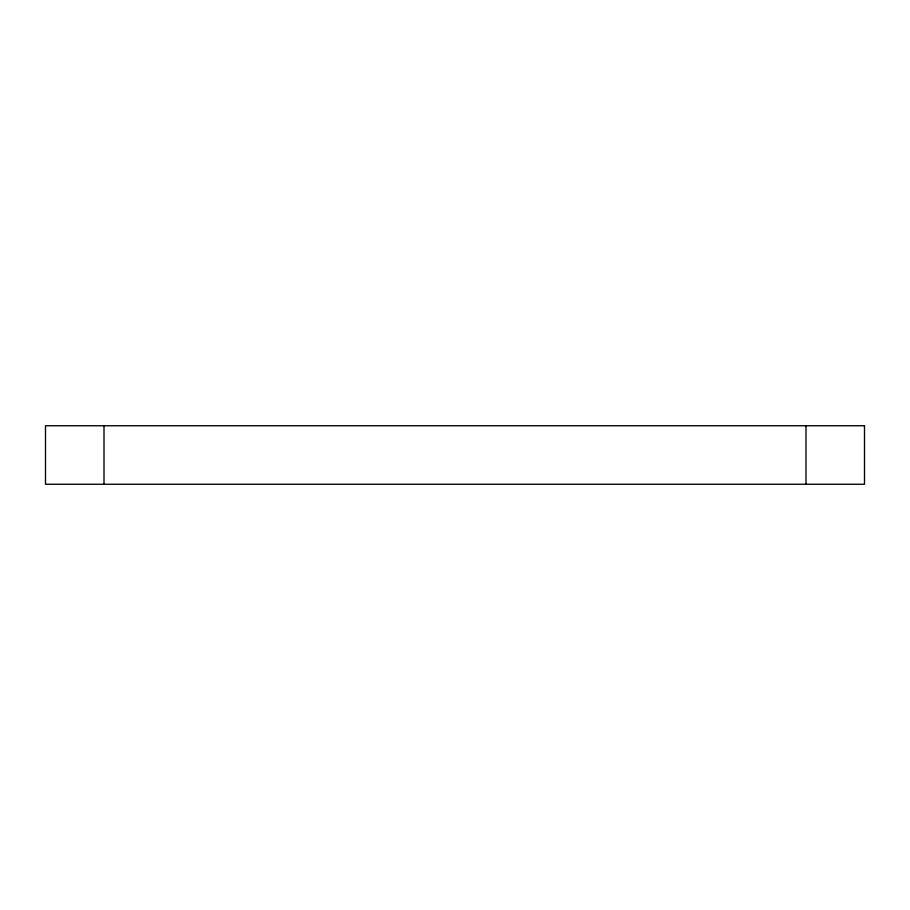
<?xml version="1.0" encoding="UTF-8"?>
<svg xmlns="http://www.w3.org/2000/svg" width="910" height="910" viewBox="0 0 910 910"><rect width="100%" height="100%" fill="white"/><g stroke="black" fill="none" stroke-linecap="round" stroke-linejoin="round"><path stroke-width="1.36" d="M805.998 425.755L805.998 484.245M104.002 425.755L104.002 484.245M864.5 425.755L45.5 425.755L45.5 484.245L864.5 484.245L864.5 425.755"/></g></svg>
